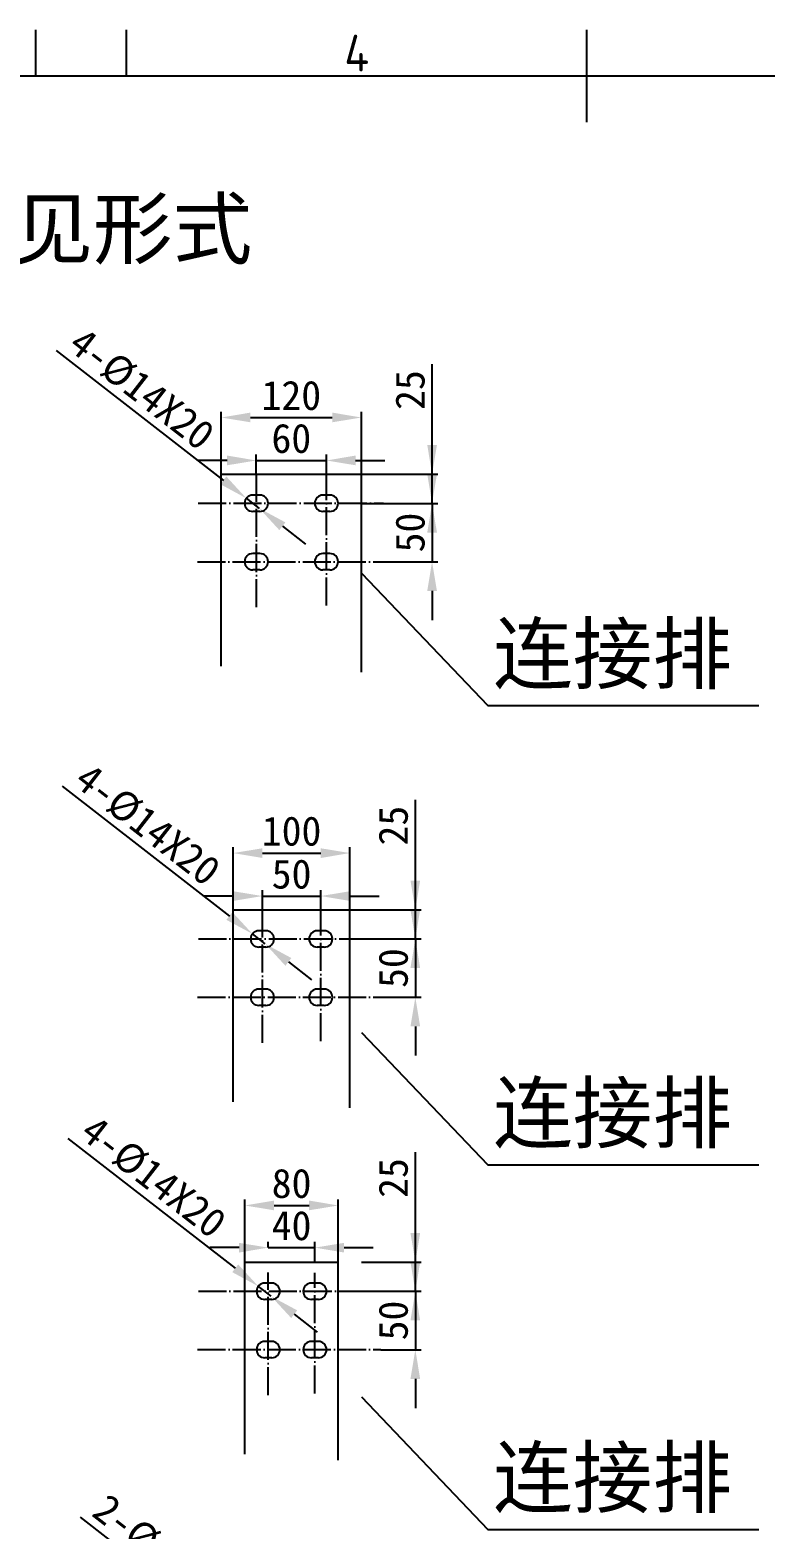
# Model space of a CAD drawing. Header units: millimetres. Extents: x 577122 to 1170950, y -59727 to -57385.
# Drawn here: x 585412 to 586041, y -58709 to -57424 of the extents above; entities that cross this region are included whole.
import ezdxf
from ezdxf.enums import TextEntityAlignment as Align

# ---------------------------------------------------------------- set-up
doc = ezdxf.new("R2010")
doc.units = ezdxf.units.MM
doc.linetypes.add('ACAD_ISO04W100', pattern=[30, 24, -3, 0, -3])
for name, color, linetype in [('01', 7, 'Continuous'), ('FRAME050', 6, 'Continuous'), ('FRAME070', 5, 'Continuous')]:
    doc.layers.add(name, color=color, linetype=linetype)
doc.styles.add('ISOCP', font='isocp.shx')
doc.styles.get("Standard").update_dxf_attribs({"font": ''})
doc.styles.get('Standard').set_extended_font_data('NSimSun')
doc.dimstyles.new('ISO-25', dxfattribs={"dimtxt": 2.5, "dimasz": 2.5, "dimexe": 1.25, "dimexo": 0.625, "dimtad": 1, "dimtxsty": 'Standard', "dimcen": 2.5, "dimadec": 0, "dimazin": 0, "dimtfac": 1, "dimtmove": 0, "dimatfit": 3, "dimfxl": 1, "dimarcsym": 0})

# ---------------------------------------------------------------- blocks, each defined once
blk = doc.blocks.new('*D325')
at = {"layer": '01', "color": 0, "lineweight": -2}
for p, q in [((585575.7, -57804.5), (585575.7, -57751)), ((585695.7, -57804.5), (585695.7, -57751)), ((585600.7, -57756), (585670.7, -57756))]:
    blk.add_line(p, q, dxfattribs=at)
at = {"layer": '01', "color": 0}
for points in [[(585600.7, -57751.8), (585600.7, -57760.1), (585575.7, -57756)], [(585670.7, -57751.8), (585670.7, -57760.1), (585695.7, -57756)]]:
    blk.add_solid(points, dxfattribs=at)
at = {"layer": 'Defpoints', "color": 0}
for p in [(585695.7, -57756), (585575.7, -57804.5), (585695.7, -57804.5)]:
    blk.add_point(p, dxfattribs=at)
at = {"layer": '01', "color": 0, "insert": (585635.7, -57737.2), "char_height": 25, "attachment_point": 5}
blk.add_mtext('120', dxfattribs=at)
blk = doc.blocks.new('*D326')
at = {"layer": '01', "color": 0, "lineweight": -2}
for p, q in [((585580.7, -57792.8), (585555.7, -57792.8)), ((585605.7, -57804.5), (585605.7, -57787.8)), ((585605.7, -57792.8), (585665.7, -57792.8)), ((585665.7, -57804.5), (585665.7, -57787.8)), ((585690.7, -57792.8), (585715.7, -57792.8))]:
    blk.add_line(p, q, dxfattribs=at)
at = {"layer": '01', "color": 0}
for points in [[(585580.7, -57788.6), (585580.7, -57796.9), (585605.7, -57792.8)], [(585690.7, -57788.6), (585690.7, -57796.9), (585665.7, -57792.8)]]:
    blk.add_solid(points, dxfattribs=at)
at = {"layer": 'Defpoints', "color": 0}
for p in [(585665.7, -57792.8), (585605.7, -57804.5), (585665.7, -57804.5)]:
    blk.add_point(p, dxfattribs=at)
at = {"layer": '01', "color": 0, "insert": (585635.7, -57774), "char_height": 25, "attachment_point": 5}
blk.add_mtext('60', dxfattribs=at)
blk = doc.blocks.new('*D327')
at = {"layer": '01', "color": 0, "lineweight": -2}
for p, q in [((585756.2, -57779.5), (585756.2, -57710.4)), ((585695.7, -57804.5), (585761.2, -57804.5)), ((585756.2, -57829.5), (585756.2, -57804.5)), ((585714.7, -57829.5), (585761.2, -57829.5)), ((585756.2, -57854.5), (585756.2, -57879.5))]:
    blk.add_line(p, q, dxfattribs=at)
at = {"layer": '01', "color": 0}
for points in [[(585752.1, -57779.5), (585760.4, -57779.5), (585756.2, -57804.5)], [(585752.1, -57854.5), (585760.4, -57854.5), (585756.2, -57829.5)]]:
    blk.add_solid(points, dxfattribs=at)
at = {"layer": 'Defpoints', "color": 0}
for p in [(585695.7, -57804.5), (585714.7, -57829.5), (585756.2, -57829.5)]:
    blk.add_point(p, dxfattribs=at)
at = {"layer": '01', "color": 0, "insert": (585737.5, -57732.5), "char_height": 25, "attachment_point": 5, "rotation": 90}
blk.add_mtext('25', dxfattribs=at)
blk = doc.blocks.new('*D328')
at = {"layer": '01', "color": 0, "lineweight": -2}
for p, q in [((585756.2, -57804.5), (585756.2, -57779.5)), ((585695.7, -57829.5), (585761.2, -57829.5)), ((585756.2, -57829.5), (585756.2, -57879.5)), ((585712.1, -57879.5), (585761.2, -57879.5)), ((585756.2, -57904.5), (585756.2, -57929.5))]:
    blk.add_line(p, q, dxfattribs=at)
at = {"layer": '01', "color": 0}
for points in [[(585752.1, -57804.5), (585760.4, -57804.5), (585756.2, -57829.5)], [(585752.1, -57904.5), (585760.4, -57904.5), (585756.2, -57879.5)]]:
    blk.add_solid(points, dxfattribs=at)
at = {"layer": 'Defpoints', "color": 0}
for p in [(585695.7, -57829.5), (585712.1, -57879.5), (585756.2, -57879.5)]:
    blk.add_point(p, dxfattribs=at)
at = {"layer": '01', "color": 0, "insert": (585737.5, -57854.5), "char_height": 25, "attachment_point": 5, "rotation": 90}
blk.add_mtext('50', dxfattribs=at)
blk = doc.blocks.new('*D333')
at = {"layer": '01', "color": 0, "lineweight": -2}
for p, q in [((585434.2, -57698.5), (585577.5, -57809.8)), ((585608.3, -57833.8), (585597.2, -57825.2)), ((585628, -57849.1), (585647.7, -57864.4))]:
    blk.add_line(p, q, dxfattribs=at)
at = {"layer": '01', "color": 0}
for points in [[(585580, -57806.5), (585574.9, -57813.1), (585597.2, -57825.2)], [(585630.6, -57845.8), (585625.4, -57852.4), (585608.3, -57833.8)]]:
    blk.add_solid(points, dxfattribs=at)
at = {"layer": 'Defpoints', "color": 0}
for p in [(585597.2, -57825.2), (585608.3, -57833.8)]:
    blk.add_point(p, dxfattribs=at)
at = {"layer": '01', "color": 0, "insert": (585507.5, -57731.7), "char_height": 25, "attachment_point": 5, "rotation": 322.1492}
blk.add_mtext('4-%%C14X20', dxfattribs=at)
blk = doc.blocks.new('*D341')
at = {"layer": '01', "color": 0, "lineweight": -2}
for p, q in [((585585.9, -58177.5), (585585.9, -58124)), ((585685.9, -58177.5), (585685.9, -58124)), ((585610.9, -58129), (585660.9, -58129))]:
    blk.add_line(p, q, dxfattribs=at)
at = {"layer": '01', "color": 0}
for points in [[(585610.9, -58124.9), (585610.9, -58133.2), (585585.9, -58129)], [(585660.9, -58124.9), (585660.9, -58133.2), (585685.9, -58129)]]:
    blk.add_solid(points, dxfattribs=at)
at = {"layer": 'Defpoints', "color": 0}
for p in [(585685.9, -58129), (585585.9, -58177.5), (585685.9, -58177.5)]:
    blk.add_point(p, dxfattribs=at)
at = {"layer": '01', "color": 0, "insert": (585635.9, -58110.3), "char_height": 25, "attachment_point": 5}
blk.add_mtext('100', dxfattribs=at)
blk = doc.blocks.new('*D342')
at = {"layer": '01', "color": 0, "lineweight": -2}
for p, q in [((585610.9, -58177.5), (585610.9, -58160.8)), ((585660.9, -58177.5), (585660.9, -58160.8)), ((585585.9, -58165.8), (585560.9, -58165.8)), ((585610.9, -58165.8), (585660.9, -58165.8)), ((585685.9, -58165.8), (585710.9, -58165.8))]:
    blk.add_line(p, q, dxfattribs=at)
at = {"layer": '01', "color": 0}
for points in [[(585585.9, -58161.7), (585585.9, -58170), (585610.9, -58165.8)], [(585685.9, -58161.7), (585685.9, -58170), (585660.9, -58165.8)]]:
    blk.add_solid(points, dxfattribs=at)
at = {"layer": 'Defpoints', "color": 0}
for p in [(585610.9, -58177.5), (585660.9, -58165.8), (585660.9, -58177.5)]:
    blk.add_point(p, dxfattribs=at)
at = {"layer": '01', "color": 0, "insert": (585635.9, -58147.1), "char_height": 25, "attachment_point": 5}
blk.add_mtext('50', dxfattribs=at)
blk = doc.blocks.new('*D343')
at = {"layer": '01', "color": 0, "lineweight": -2}
for p, q in [((585741.9, -58152.5), (585741.9, -58083.5)), ((585695.9, -58177.5), (585746.9, -58177.5)), ((585741.9, -58202.5), (585741.9, -58177.5)), ((585714.9, -58202.5), (585746.9, -58202.5)), ((585741.9, -58227.5), (585741.9, -58252.5))]:
    blk.add_line(p, q, dxfattribs=at)
at = {"layer": '01', "color": 0}
for points in [[(585737.7, -58152.5), (585746, -58152.5), (585741.9, -58177.5)], [(585737.7, -58227.5), (585746, -58227.5), (585741.9, -58202.5)]]:
    blk.add_solid(points, dxfattribs=at)
at = {"layer": 'Defpoints', "color": 0}
for p in [(585695.9, -58177.5), (585714.9, -58202.5), (585741.9, -58202.5)]:
    blk.add_point(p, dxfattribs=at)
at = {"layer": '01', "color": 0, "insert": (585723.1, -58105.5), "char_height": 25, "attachment_point": 5, "rotation": 90}
blk.add_mtext('25', dxfattribs=at)
blk = doc.blocks.new('*D344')
at = {"layer": '01', "color": 0, "lineweight": -2}
for p, q in [((585741.9, -58177.5), (585741.9, -58152.5)), ((585685.9, -58202.5), (585746.9, -58202.5)), ((585741.9, -58202.5), (585741.9, -58252.5)), ((585712.3, -58252.5), (585746.9, -58252.5)), ((585741.9, -58277.5), (585741.9, -58302.5))]:
    blk.add_line(p, q, dxfattribs=at)
at = {"layer": '01', "color": 0}
for points in [[(585737.7, -58177.5), (585746, -58177.5), (585741.9, -58202.5)], [(585737.7, -58277.5), (585746, -58277.5), (585741.9, -58252.5)]]:
    blk.add_solid(points, dxfattribs=at)
at = {"layer": 'Defpoints', "color": 0}
for p in [(585685.9, -58202.5), (585712.3, -58252.5), (585741.9, -58252.5)]:
    blk.add_point(p, dxfattribs=at)
at = {"layer": '01', "color": 0, "insert": (585723.1, -58227.5), "char_height": 25, "attachment_point": 5, "rotation": 90}
blk.add_mtext('50', dxfattribs=at)
blk = doc.blocks.new('*D356')
at = {"layer": '01', "color": 0, "lineweight": -2}
for p, q in [((585595.9, -58479.3), (585595.9, -58425.8)), ((585620.9, -58430.8), (585650.9, -58430.8)), ((585675.9, -58479.3), (585675.9, -58425.8))]:
    blk.add_line(p, q, dxfattribs=at)
at = {"layer": '01', "color": 0}
for points in [[(585620.9, -58426.6), (585620.9, -58434.9), (585595.9, -58430.8)], [(585650.9, -58426.6), (585650.9, -58434.9), (585675.9, -58430.8)]]:
    blk.add_solid(points, dxfattribs=at)
at = {"layer": 'Defpoints', "color": 0}
for p in [(585675.9, -58430.8), (585595.9, -58479.3), (585675.9, -58479.3)]:
    blk.add_point(p, dxfattribs=at)
at = {"layer": '01', "color": 0, "insert": (585635.9, -58412), "char_height": 25, "attachment_point": 5}
blk.add_mtext('80', dxfattribs=at)
blk = doc.blocks.new('*D357')
at = {"layer": '01', "color": 0, "lineweight": -2}
for p, q in [((585590.9, -58466.9), (585565.9, -58466.9)), ((585615.9, -58466.9), (585615.9, -58461.9)), ((585615.9, -58466.9), (585655.9, -58466.9)), ((585655.9, -58479.3), (585655.9, -58461.9)), ((585680.9, -58466.9), (585705.9, -58466.9))]:
    blk.add_line(p, q, dxfattribs=at)
at = {"layer": '01', "color": 0}
for points in [[(585590.9, -58462.8), (585590.9, -58471.1), (585615.9, -58466.9)], [(585680.9, -58462.8), (585680.9, -58471.1), (585655.9, -58466.9)]]:
    blk.add_solid(points, dxfattribs=at)
at = {"layer": 'Defpoints', "color": 0}
for p in [(585615.9, -58466.9), (585655.9, -58466.9), (585655.9, -58479.3)]:
    blk.add_point(p, dxfattribs=at)
at = {"layer": '01', "color": 0, "insert": (585635.9, -58448.2), "char_height": 25, "attachment_point": 5}
blk.add_mtext('40', dxfattribs=at)
blk = doc.blocks.new('*D358')
at = {"layer": '01', "color": 0, "lineweight": -2}
for p, q in [((585741.9, -58454.3), (585741.9, -58385.2)), ((585695.9, -58479.3), (585746.9, -58479.3)), ((585741.9, -58504.3), (585741.9, -58479.3)), ((585714.9, -58504.3), (585746.9, -58504.3)), ((585741.9, -58529.3), (585741.9, -58554.3))]:
    blk.add_line(p, q, dxfattribs=at)
at = {"layer": '01', "color": 0}
for points in [[(585737.7, -58454.3), (585746, -58454.3), (585741.9, -58479.3)], [(585737.7, -58529.3), (585746, -58529.3), (585741.9, -58504.3)]]:
    blk.add_solid(points, dxfattribs=at)
at = {"layer": 'Defpoints', "color": 0}
for p in [(585695.9, -58479.3), (585714.9, -58504.3), (585741.9, -58504.3)]:
    blk.add_point(p, dxfattribs=at)
at = {"layer": '01', "color": 0, "insert": (585723.1, -58407.3), "char_height": 25, "attachment_point": 5, "rotation": 90}
blk.add_mtext('25', dxfattribs=at)
blk = doc.blocks.new('*D359')
at = {"layer": '01', "color": 0, "lineweight": -2}
for p, q in [((585741.9, -58479.3), (585741.9, -58454.3)), ((585675.9, -58504.3), (585746.9, -58504.3)), ((585741.9, -58504.3), (585741.9, -58554.3)), ((585712.3, -58554.3), (585746.9, -58554.3)), ((585741.9, -58579.3), (585741.9, -58604.3))]:
    blk.add_line(p, q, dxfattribs=at)
at = {"layer": '01', "color": 0}
for points in [[(585737.7, -58479.3), (585746, -58479.3), (585741.9, -58504.3)], [(585737.7, -58579.3), (585746, -58579.3), (585741.9, -58554.3)]]:
    blk.add_solid(points, dxfattribs=at)
at = {"layer": 'Defpoints', "color": 0}
for p in [(585675.9, -58504.3), (585712.3, -58554.3), (585741.9, -58554.3)]:
    blk.add_point(p, dxfattribs=at)
at = {"layer": '01', "color": 0, "insert": (585723.1, -58529.3), "char_height": 25, "attachment_point": 5, "rotation": 90}
blk.add_mtext('50', dxfattribs=at)
blk = doc.blocks.new('*D360')
at = {"layer": '01', "color": 0, "lineweight": -2}
for p, q in [((585439.4, -58071.6), (585582.6, -58182.9)), ((585613.4, -58206.8), (585602.4, -58198.2)), ((585633.2, -58222.2), (585652.9, -58237.5))]:
    blk.add_line(p, q, dxfattribs=at)
at = {"layer": '01', "color": 0}
for points in [[(585585.2, -58179.6), (585580.1, -58186.2), (585602.4, -58198.2)], [(585635.7, -58218.9), (585630.6, -58225.5), (585613.4, -58206.8)]]:
    blk.add_solid(points, dxfattribs=at)
at = {"layer": 'Defpoints', "color": 0}
for p in [(585602.4, -58198.2), (585613.4, -58206.8)]:
    blk.add_point(p, dxfattribs=at)
at = {"layer": '01', "color": 0, "insert": (585512.6, -58104.8), "char_height": 25, "attachment_point": 5, "rotation": 322.1492}
blk.add_mtext('4-%%C14X20', dxfattribs=at)
blk = doc.blocks.new('*D361')
at = {"layer": '01', "color": 0, "lineweight": -2}
for p, q in [((585444.4, -58373.3), (585587.6, -58484.6)), ((585618.4, -58508.6), (585607.4, -58500)), ((585638.2, -58523.9), (585657.9, -58539.2))]:
    blk.add_line(p, q, dxfattribs=at)
at = {"layer": '01', "color": 0}
for points in [[(585590.2, -58481.3), (585585.1, -58487.9), (585607.4, -58500)], [(585640.7, -58520.6), (585635.6, -58527.2), (585618.4, -58508.6)]]:
    blk.add_solid(points, dxfattribs=at)
at = {"layer": 'Defpoints', "color": 0}
for p in [(585607.4, -58500), (585618.4, -58508.6)]:
    blk.add_point(p, dxfattribs=at)
at = {"layer": '01', "color": 0, "insert": (585517.6, -58406.5), "char_height": 25, "attachment_point": 5, "rotation": 322.1492}
blk.add_mtext('4-%%C14X20', dxfattribs=at)
blk = doc.blocks.new('*D372')
at = {"layer": '01', "color": 0, "lineweight": -2}
for p, q in [((585454.8, -58697.6), (585597.6, -58808.6)), ((585628.4, -58832.5), (585617.4, -58823.9)), ((585648.2, -58847.9), (585667.9, -58863.2))]:
    blk.add_line(p, q, dxfattribs=at)
at = {"layer": '01', "color": 0}
for points in [[(585600.2, -58805.3), (585595.1, -58811.9), (585617.4, -58823.9)], [(585650.7, -58844.6), (585645.6, -58851.1), (585628.4, -58832.5)]]:
    blk.add_solid(points, dxfattribs=at)
at = {"layer": 'Defpoints', "color": 0}
for p in [(585617.4, -58823.9), (585628.4, -58832.5)]:
    blk.add_point(p, dxfattribs=at)
at = {"layer": '01', "color": 0, "insert": (585527.9, -58730.6), "char_height": 25, "attachment_point": 5, "rotation": 322.1492}
blk.add_mtext('2-%%C14X20', dxfattribs=at)

msp = doc.modelspace()

# ---------------------------------------------------------------- linework, layer by layer
at = {"layer": '01', "color": 4}
for p, q in [((585575.73046, -57804.46521), (585695.73046, -57804.46521)), ((585575.73046, -57968.82347), (585575.73046, -57804.46521)), ((585695.73046, -57974.17503), (585695.73046, -57804.46521)), ((585608.73046, -57822.46521), (585602.73046, -57822.46521)), ((585668.73046, -57822.46521), (585662.73046, -57822.46521)), ((585608.73046, -57836.46521), (585602.73046, -57836.46521)), ((585668.73046, -57836.46521), (585662.73046, -57836.46521)), ((585608.73046, -57872.46521), (585602.73046, -57872.46521)), ((585668.73046, -57872.46521), (585662.73046, -57872.46521)), ((585608.73046, -57886.46521), (585602.73046, -57886.46521)), ((585668.73046, -57886.46521), (585662.73046, -57886.46521)), ((585695.73046, -57889.32012), (585803.8689, -58002.75118)), ((585803.8689, -58002.75118), (586036.13212, -58002.75118)), ((585585.883, -58177.53908), (585695.883, -58177.53908)), ((585585.883, -58341.89734), (585585.883, -58177.53908)), ((585685.883, -58347.2489), (585685.883, -58177.53908)), ((585613.883, -58195.53908), (585607.883, -58195.53908)), ((585663.883, -58195.53908), (585657.883, -58195.53908)), ((585613.883, -58209.53908), (585607.883, -58209.53908)), ((585663.883, -58209.53908), (585657.883, -58209.53908)), ((585613.883, -58245.53908), (585607.883, -58245.53908)), ((585663.883, -58245.53908), (585657.883, -58245.53908)), ((585613.883, -58259.53908), (585607.883, -58259.53908)), ((585663.883, -58259.53908), (585657.883, -58259.53908)), ((585695.73046, -58282.5802), (585803.8689, -58396.01125)), ((585803.8689, -58396.01125), (586036.13212, -58396.01125)), ((585595.883, -58479.27175), (585675.883, -58479.27175)), ((585595.883, -58643.63001), (585595.883, -58479.27175)), ((585595.883, -58479.27175), (585675.883, -58479.27175)), ((585675.883, -58648.98157), (585675.883, -58479.27175)), ((585618.883, -58497.27175), (585612.883, -58497.27175)), ((585658.883, -58497.27175), (585652.883, -58497.27175)), ((585618.883, -58511.27175), (585612.883, -58511.27175)), ((585658.883, -58511.27175), (585652.883, -58511.27175)), ((585618.883, -58547.27175), (585612.883, -58547.27175)), ((585658.883, -58547.27175), (585652.883, -58547.27175)), ((585618.883, -58561.27175), (585612.883, -58561.27175)), ((585658.883, -58561.27175), (585652.883, -58561.27175)), ((585695.73046, -58594.79962), (585803.8689, -58708.23068)), ((585803.8689, -58708.23068), (586036.13212, -58708.23068))]:
    msp.add_line(p, q, dxfattribs=at)
at = {"layer": '01', "color": 4, "linetype": 'ACAD_ISO04W100'}
for p, q in [((585605.73046, -57918.41839), (585605.73046, -57804.46521)), ((585665.73046, -57916.94461), (585665.73046, -57804.46521)), ((585556.00643, -57829.46521), (585714.72478, -57829.46521)), ((585555.19407, -57879.46521), (585712.1081, -57879.46521)), ((585610.883, -58291.49226), (585610.883, -58177.53908)), ((585660.883, -58290.01848), (585660.883, -58177.53908)), ((585556.15897, -58202.53908), (585714.87733, -58202.53908)), ((585555.34661, -58252.53908), (585712.26064, -58252.53908)), ((585615.883, -58593.22493), (585615.883, -58488.1657)), ((585655.883, -58591.75115), (585655.883, -58488.43482)), ((585556.15897, -58504.27175), (585714.87733, -58504.27175)), ((585555.34661, -58554.27175), (585712.26064, -58554.27175))]:
    msp.add_line(p, q, dxfattribs=at)
at = {"layer": '01', "color": 4}
for centre, start, end in [((585602.73046, -57829.46521), 90, 270), ((585608.73046, -57829.46521), 270, 90), ((585662.73046, -57829.46521), 90, 270), ((585668.73046, -57829.46521), 270, 90), ((585602.73046, -57879.46521), 90, 270), ((585608.73046, -57879.46521), 270, 90), ((585662.73046, -57879.46521), 90, 270), ((585668.73046, -57879.46521), 270, 90), ((585607.883, -58202.53908), 90, 270), ((585613.883, -58202.53908), 270, 90), ((585657.883, -58202.53908), 90, 270), ((585663.883, -58202.53908), 270, 90), ((585607.883, -58252.53908), 90, 270), ((585613.883, -58252.53908), 270, 90), ((585657.883, -58252.53908), 90, 270), ((585663.883, -58252.53908), 270, 90), ((585612.883, -58504.27175), 90, 270), ((585618.883, -58504.27175), 270, 90), ((585652.883, -58504.27175), 90, 270), ((585658.883, -58504.27175), 270, 90), ((585612.883, -58554.27175), 90, 270), ((585618.883, -58554.27175), 270, 90), ((585652.883, -58554.27175), 90, 270), ((585658.883, -58554.27175), 270, 90)]:
    msp.add_arc(centre, 7, start, end, dxfattribs=at)
at = {"layer": 'FRAME050'}
for p, q in [((585417.01238, -57463.56646), (585417.01238, -57424.14214)), ((585494.58891, -57463.56646), (585494.58891, -57424.14214)), ((585888.83211, -57502.99078), (585888.83211, -57424.14214))]:
    msp.add_line(p, q, dxfattribs=at)
at = {"layer": 'FRAME070'}
msp.add_line((587642.93074, -57463.56646), (584628.52598, -57463.56646), dxfattribs=at)

# ---------------------------------------------------------------- texts
at = {"layer": '01', "color": 4}
for s, p in [('直接搭接常见形式', (585056.59685, -57619.27202)), ('连接排', (585808.48333, -57983.23342)), ('连接排', (585808.48333, -58376.49349)), ('连接排', (585808.48333, -58688.71292))]:
    msp.add_text(s, height=50, dxfattribs=at).set_placement(p)
at = {"layer": 'FRAME050', "style": 'ISOCP'}
msp.add_text('4', height=31.53946, dxfattribs=at).set_placement((585691.71051, -57443.8543), align=Align.MIDDLE)

# ---------------------------------------------------------------- dimensions: what is measured, and where the dimension line sits
at = {"layer": '01', "color": 4}
for p1, p2, text, picture, middle in [((585608.25774, -57833.76046), (585597.20318, -57825.16996), '4-%%C14X20', '*D333', (585507.48452, -57731.70371)), ((585613.41028, -58206.83433), (585602.35572, -58198.24383), '4-%%C14X20', '*D360', (585512.63706, -58104.77758)), ((585618.41028, -58508.567), (585607.35572, -58499.9765), '4-%%C14X20', '*D361', (585517.63706, -58406.51025)), ((585628.41028, -58832.51858), (585617.35572, -58823.92808), '2-%%C14X20', '*D372', (585527.8564, -58730.63228))]:
    dim = msp.add_diameter_dim_2p(p1=p1, p2=p2, text=text, dimstyle='ISO-25', override={"dimscale": 10, "dimexe": 0.5, "dimexo": 0, "dimfxl": 200}, dxfattribs=at)
    dim.commit()
    dim.dimension.update_dxf_attribs({"geometry": picture, "text_midpoint": middle})
for base, p1, p2, picture, middle in [((585756.21877, -57829.46521), (585695.73046, -57804.46521), (585714.72478, -57829.46521), '*D327', (585756.21877, -57732.45132)), ((585741.87415, -58202.53908), (585695.883, -58177.53908), (585714.87733, -58202.53908), '*D343', (585741.87415, -58105.52519)), ((585741.87415, -58504.27175), (585695.883, -58479.27175), (585714.87733, -58504.27175), '*D358', (585741.87415, -58407.25786))]:
    dim = msp.add_linear_dim(base=base, p1=p1, p2=p2, angle=90, dimstyle='ISO-25', override={"dimscale": 10, "dimexe": 0.5, "dimexo": 0, "dimfxl": 200}, dxfattribs=at)
    dim.commit()
    dim.dimension.update_dxf_attribs({"geometry": picture, "text_midpoint": middle, "dimtype": 160})
for base, p1, p2, picture, middle in [((585695.73046, -57755.95779), (585575.73046, -57804.46521), (585695.73046, -57804.46521), '*D325', (585635.73046, -57737.20779)), ((585665.73046, -57792.77528), (585605.73046, -57804.46521), (585665.73046, -57804.46521), '*D326', (585635.73046, -57774.02528)), ((585685.883, -58129.03166), (585585.883, -58177.53908), (585685.883, -58177.53908), '*D341', (585635.883, -58110.28166)), ((585660.883, -58165.84914), (585610.883, -58177.53908), (585660.883, -58177.53908), '*D342', (585635.883, -58147.09914)), ((585675.883, -58430.76433), (585595.883, -58479.27175), (585675.883, -58479.27175), '*D356', (585635.883, -58412.01433))]:
    dim = msp.add_linear_dim(base=base, p1=p1, p2=p2, dimstyle='ISO-25', override={"dimscale": 10, "dimexe": 0.5, "dimexo": 0, "dimfxl": 200}, dxfattribs=at)
    dim.commit()
    dim.dimension.update_dxf_attribs({"geometry": picture, "text_midpoint": middle})
for base, p1, p2, picture, middle in [((585756.21877, -57879.46521), (585695.73046, -57829.46521), (585712.1081, -57879.46521), '*D328', (585737.46877, -57854.46521)), ((585741.87415, -58252.53908), (585685.883, -58202.53908), (585712.26064, -58252.53908), '*D344', (585723.12415, -58227.53908)), ((585741.87415, -58554.27175), (585675.883, -58504.27175), (585712.26064, -58554.27175), '*D359', (585723.12415, -58529.27175))]:
    dim = msp.add_linear_dim(base=base, p1=p1, p2=p2, angle=90, dimstyle='ISO-25', override={"dimscale": 10, "dimexe": 0.5, "dimexo": 0, "dimfxl": 200}, dxfattribs=at)
    dim.commit()
    dim.dimension.update_dxf_attribs({"geometry": picture, "text_midpoint": middle})
dim = msp.add_linear_dim(base=(585655.883, -58466.92308), p1=(585615.883, -58466.92308), p2=(585655.883, -58479.27175), dimstyle='ISO-25', override={"dimscale": 10, "dimexe": 0.5, "dimexo": 0, "dimfxl": 200}, dxfattribs=at)
dim.commit()
dim.dimension.update_dxf_attribs({"geometry": '*D357', "text_midpoint": (585635.883, -58466.92308), "dimtype": 160})

doc.saveas('drawing.dxf')
